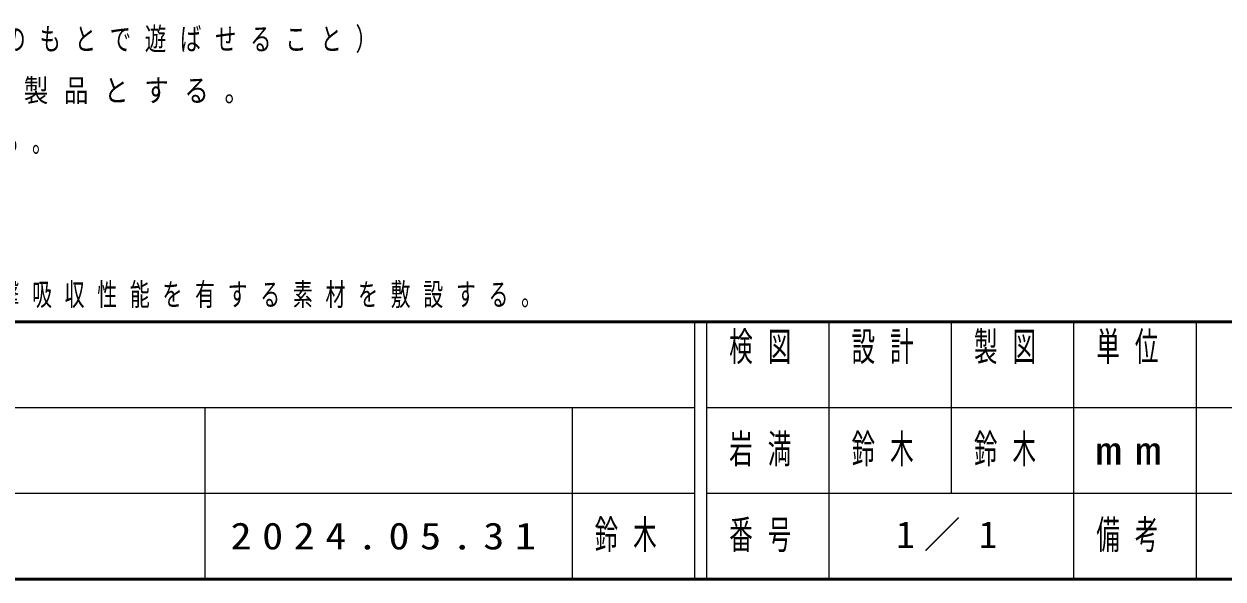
# Model space of a CAD drawing. Units: millimetres at full size; details may follow other scales. Extents: x -19250 to 0, y 0 to 13350.
# Drawn here: x -14915 to -10015, y 0 to 2267 of the extents above; entities that cross this region are included whole.
import ezdxf

# ---------------------------------------------------------------- set-up
doc = ezdxf.new("R2010")
doc.units = ezdxf.units.MM
doc.layers.add('A3図枠', color=7, linetype='Continuous', lineweight=25)
doc.layers.add('補助', color=2, linetype='Continuous', lineweight=25)
doc.layers.add('図面プロファイル', color=7, linetype='Continuous')
doc.styles.add('ＭＳ ゴシック', font='')
doc.styles.get('ＭＳ ゴシック').set_extended_font_data('MS Gothic')

msp = doc.modelspace()

# ---------------------------------------------------------------- linework, layer by layer
at = {"layer": 'A3図枠', "lineweight": 50}
for p, q in [((-19250, 1050), (0, 1050)), ((-19250, 0), (0, 0))]:
    msp.add_line(p, q, dxfattribs=at)
at = {"layer": 'A3図枠', "color": 211}
for p, q in [((-12175, 1050), (-12175, 0)), ((-12125, 1050), (-12125, 0)), ((-11625, 1050), (-11625, 350)), ((-11125, 1050), (-11125, 350)), ((-10625, 1050), (-10625, 0)), ((-10125, 1050), (-10125, 350)), ((-12125, 350), (0, 350))]:
    msp.add_line(p, q, dxfattribs=at)
at = {"layer": 'A3図枠'}
for p, q in [((-19250, 700), (-12175, 700)), ((-14175, 700), (-14175, 0)), ((-12675, 700), (-12675, 0)), ((-12125, 700), (-9375, 700)), ((-19250, 350), (-12175, 350)), ((-11625, 350), (-11625, 0)), ((-10125, 350), (-10125, 0))]:
    msp.add_line(p, q, dxfattribs=at)

# ---------------------------------------------------------------- texts
at = {"layer": 'A3図枠', "color": 4, "char_height": 117.3, "style": 'ＭＳ ゴシック'}
for s, insert, attachment_point in [('\\T1.64;\\W0.6;検図', (-11875, 1008.333), 2), ('\\T1.64;\\W0.6;設計', (-11375, 1008.333), 2), ('\\T1.64;\\W0.6;製図', (-10875, 1008.333), 2), ('\\T1.64;\\W0.6;単位', (-10375, 1008.333), 2), ('\\T1.5;\\W1.35;mm', (-10375, 525), 5), ('\\T1.64;\\W0.6;番号', (-11875, 175), 5), ('\\T1.64;\\W0.6;備考', (-10375, 175), 5)]:
    msp.add_mtext(s, dxfattribs=dict(at, insert=insert, attachment_point=attachment_point))
at = {"layer": '図面プロファイル', "attachment_point": 5, "style": 'ＭＳ ゴシック'}
for s, insert, char_height in [('\\T1.64;\\W0.6;岩満', (-11875, 525), 117.3), ('\\T1.64;\\W0.6;鈴木', (-11375, 525), 117.3), ('\\T1.64;\\W0.6;鈴木', (-10875, 525), 117.3), ('\\T1.64;\\W0.6;鈴木', (-12425, 175), 117.3), ('\\T1.5;1／1', (-11125, 175), 110), ('\\T1.5;\\W1.15;2024.05.31', (-13425, 175), 110)]:
    msp.add_mtext(s, dxfattribs=dict(at, insert=insert, char_height=char_height))
at = {"layer": '補助', "char_height": 91.64, "attachment_point": 7, "style": 'ＭＳ ゴシック'}
for s, insert in [('\\T1.64;\\W0.7;本製品の利用対象年齢は、3～6才とする。（幼児は保護者監督のもとで遊ばせること）', (-19012.239, 2147.951)), ('\\T1.64;\\W0.8;本製品は、遊具の安全に関する規準JPFA-SP-S:2024適合製品とする。', (-19012.239, 1939.617)), ('\\T1.64;\\W0.65;本製品は、（一社）日本公園施設業協会賠償責任保険加入製品とする。', (-19012.239, 1731.284)), ('\\T1.64;\\W0.65;安全領域内には、障害物等がないものとし、落下高さに見合った衝撃吸収性能を有する素材を敷設する。', (-19012.239, 1106.284))]:
    msp.add_mtext(s, dxfattribs=dict(at, insert=insert))

doc.saveas('drawing.dxf')
